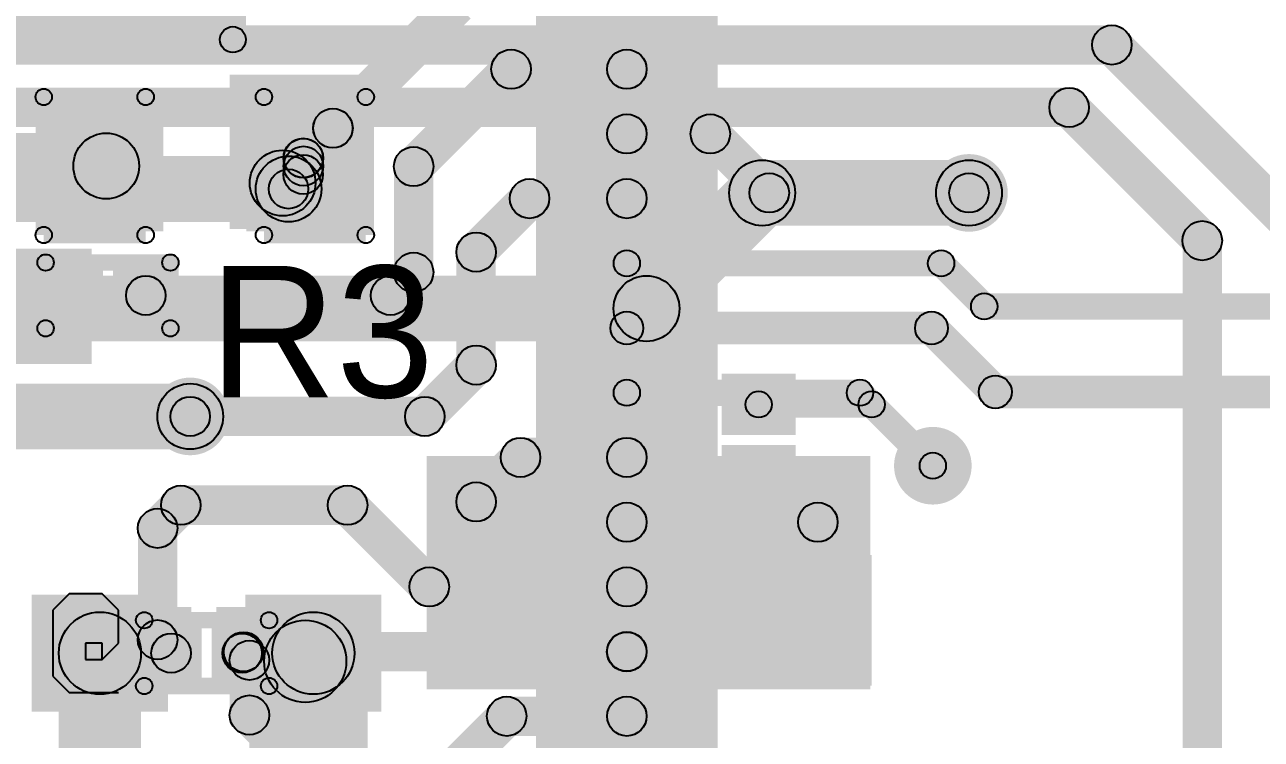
# Model space of a CAD drawing. Header units: millimetres. Extents: x -1.37 to 1.18, y -0.07 to 2.63.
# Drawn here: x -0.4824 to -0.1061, y 0.9323 to 1.1497 of the extents above; entities that cross this region are included whole.
import ezdxf

# ---------------------------------------------------------------- set-up
doc = ezdxf.new("R2010")
doc.units = ezdxf.units.MM
doc.header["$MEASUREMENT"] = 0
for name, color, linetype in [('BottomLayer', 5, 'Continuous'), ('BottomPaste', 16, 'Continuous'), ('BottomSolder', 6, 'Continuous'), ('TopLayer', 1, 'Continuous'), ('TopOverlay', 2, 'Continuous'), ('TopPaste', 8, 'Continuous'), ('TopSolder', 216, 'Continuous'), ('ViaHoleLayer', 16, 'Continuous')]:
    doc.layers.add(name, color=color, linetype=linetype)

# ---------------------------------------------------------------- blocks, each defined once
blk = doc.blocks.new('ECS__327_7_34B_C_TR_5')
at = {"layer": 'TopLayer'}
for points in [[(-0.07087, 0.0374), (-0.02756, 0.0374), (-0.02756, -0.0374), (-0.07087, -0.0374)], [(0.02756, 0.0374), (0.07087, 0.0374), (0.07087, -0.0374), (0.02756, -0.0374)]]:
    blk.add_hatch(color=1, dxfattribs=at).paths.add_polyline_path(points)
at = {"layer": 'TopOverlay'}
h = blk.add_hatch(color=2, dxfattribs=at)
edge = h.paths.add_edge_path()
edge.add_arc((-0.076, 0.043), 0.00394, 0, 360)
h = blk.add_hatch(color=2, dxfattribs=at)
edge = h.paths.add_edge_path()
edge.add_arc((-0.076, 0.043), 0.00394, 0, 360)
for points in [[(-0.026, 0.04694), (-0.026, 0.03906), (-0.076, 0.03906), (-0.076, 0.04694)], [(0.076, 0.04694), (0.076, 0.03906), (0.026, 0.03906), (0.026, 0.04694)], [(-0.07206, -0.043), (-0.07994, -0.043), (-0.07994, 0.043), (-0.07206, 0.043)], [(0.07994, -0.043), (0.07206, -0.043), (0.07206, 0.043), (0.07994, 0.043)], [(-0.026, -0.03906), (-0.026, -0.04694), (-0.076, -0.04694), (-0.076, -0.03906)], [(0.076, -0.03906), (0.076, -0.04694), (0.026, -0.04694), (0.026, -0.03906)]]:
    blk.add_hatch(color=2, dxfattribs=at).paths.add_polyline_path(points)
h = blk.add_hatch(color=2, dxfattribs=at)
edge = h.paths.add_edge_path()
edge.add_arc((-0.026, 0.043), 0.00394, 0, 360)
h = blk.add_hatch(color=2, dxfattribs=at)
edge = h.paths.add_edge_path()
edge.add_arc((0.026, 0.043), 0.00394, 0, 360)
h = blk.add_hatch(color=2, dxfattribs=at)
edge = h.paths.add_edge_path()
edge.add_arc((0.076, 0.043), 0.00394, 0, 360)
h = blk.add_hatch(color=2, dxfattribs=at)
edge = h.paths.add_edge_path()
edge.add_arc((0.076, 0.043), 0.00394, 0, 360)
h = blk.add_hatch(color=2, dxfattribs=at)
edge = h.paths.add_edge_path()
edge.add_arc((-0.09216, 0.013), 0.005, 0, 360)
h = blk.add_hatch(color=2, dxfattribs=at)
edge = h.paths.add_edge_path()
edge.add_arc((-0.08584, 0.013), 0.005, 0, 360)
h = blk.add_hatch(color=2, dxfattribs=at)
edge = h.paths.add_edge_path()
edge.add_arc((-0.076, -0.043), 0.00394, 0, 360)
h = blk.add_hatch(color=2, dxfattribs=at)
edge = h.paths.add_edge_path()
edge.add_arc((-0.076, -0.043), 0.00394, 0, 360)
h = blk.add_hatch(color=2, dxfattribs=at)
edge = h.paths.add_edge_path()
edge.add_arc((-0.026, -0.043), 0.00394, 0, 360)
h = blk.add_hatch(color=2, dxfattribs=at)
edge = h.paths.add_edge_path()
edge.add_arc((0.026, -0.043), 0.00394, 0, 360)
h = blk.add_hatch(color=2, dxfattribs=at)
edge = h.paths.add_edge_path()
edge.add_arc((0.076, -0.043), 0.00394, 0, 360)
h = blk.add_hatch(color=2, dxfattribs=at)
edge = h.paths.add_edge_path()
edge.add_arc((0.076, -0.043), 0.00394, 0, 360)
at = {"layer": 'TopPaste'}
for points in [[(-0.07087, 0.0374), (-0.02756, 0.0374), (-0.02756, -0.0374), (-0.07087, -0.0374)], [(0.02756, 0.0374), (0.07087, 0.0374), (0.07087, -0.0374), (0.02756, -0.0374)]]:
    blk.add_hatch(color=8, dxfattribs=at).paths.add_polyline_path(points)
at = {"layer": 'TopSolder'}
for points in [[(-0.07487, 0.0414), (-0.02356, 0.0414), (-0.02356, -0.0414), (-0.07487, -0.0414)], [(0.02356, 0.0414), (0.07487, 0.0414), (0.07487, -0.0414), (0.02356, -0.0414)]]:
    blk.add_hatch(color=216, dxfattribs=at).paths.add_polyline_path(points)
at = {"layer": 'TopOverlay', "const_width": 0.01}
blk.add_lwpolyline([(-0.08584, 0.013, 1), (-0.09216, 0.013, 1)], format="xyb", close=True, dxfattribs=at)
at = {"layer": 'TopOverlay'}
for centre, radius in [((-0.076, 0.043), 0.00394), ((-0.076, 0.043), 0.00394), ((-0.026, 0.043), 0.00394), ((0.026, 0.043), 0.00394), ((0.076, 0.043), 0.00394), ((0.076, 0.043), 0.00394), ((-0.09216, 0.013), 0.005), ((-0.08584, 0.013), 0.005), ((-0.076, -0.043), 0.00394), ((-0.076, -0.043), 0.00394), ((-0.026, -0.043), 0.00394), ((0.026, -0.043), 0.00394), ((0.076, -0.043), 0.00394), ((0.076, -0.043), 0.00394)]:
    blk.add_circle(centre, radius, dxfattribs=at)
blk = doc.blocks.new('R___0201_B_45')
at = {"layer": 'BottomLayer'}
for points in [[(-0.01614, 0.00728), (-0.00551, 0.00728), (-0.00551, -0.00728), (-0.01614, -0.00728)], [(0.00551, 0.00728), (0.01614, 0.00728), (0.01614, -0.00728), (0.00551, -0.00728)]]:
    blk.add_hatch(color=5, dxfattribs=at).paths.add_polyline_path(points)
at = {"layer": 'BottomPaste'}
for points in [[(-0.01614, 0.00728), (-0.00551, 0.00728), (-0.00551, -0.00728), (-0.01614, -0.00728)], [(0.00551, 0.00728), (0.01614, 0.00728), (0.01614, -0.00728), (0.00551, -0.00728)]]:
    blk.add_hatch(color=16, dxfattribs=at).paths.add_polyline_path(points)
at = {"layer": 'BottomSolder'}
for points in [[(-0.02014, 0.01128), (-0.00151, 0.01128), (-0.00151, -0.01128), (-0.02014, -0.01128)], [(0.00151, 0.01128), (0.02014, 0.01128), (0.02014, -0.01128), (0.00151, -0.01128)]]:
    blk.add_hatch(color=6, dxfattribs=at).paths.add_polyline_path(points)
blk = doc.blocks.new('LQFP_100_78')
at = {"layer": 'TopLayer'}
for points in [[(-0.32874, 0.00591), (-0.2815, 0.00591), (-0.2815, -0.00591), (-0.32874, -0.00591)], [(-0.32874, -0.01378), (-0.2815, -0.01378), (-0.2815, -0.02559), (-0.32874, -0.02559)], [(-0.32874, -0.03346), (-0.2815, -0.03346), (-0.2815, -0.04528), (-0.32874, -0.04528)], [(-0.32874, -0.05315), (-0.2815, -0.05315), (-0.2815, -0.06496), (-0.32874, -0.06496)], [(-0.32874, -0.07283), (-0.2815, -0.07283), (-0.2815, -0.08465), (-0.32874, -0.08465)], [(-0.32874, -0.09252), (-0.2815, -0.09252), (-0.2815, -0.10433), (-0.32874, -0.10433)], [(-0.32874, -0.1122), (-0.2815, -0.1122), (-0.2815, -0.12402), (-0.32874, -0.12402)], [(-0.32874, -0.13189), (-0.2815, -0.13189), (-0.2815, -0.1437), (-0.32874, -0.1437)], [(-0.32874, -0.15157), (-0.2815, -0.15157), (-0.2815, -0.16339), (-0.32874, -0.16339)], [(-0.32874, -0.17126), (-0.2815, -0.17126), (-0.2815, -0.18307), (-0.32874, -0.18307)], [(-0.32874, -0.19094), (-0.2815, -0.19094), (-0.2815, -0.20276), (-0.32874, -0.20276)]]:
    blk.add_hatch(color=1, dxfattribs=at).paths.add_polyline_path(points)
at = {"layer": 'TopPaste'}
for points in [[(-0.32874, 0.00591), (-0.2815, 0.00591), (-0.2815, -0.00591), (-0.32874, -0.00591)], [(-0.32874, -0.01378), (-0.2815, -0.01378), (-0.2815, -0.02559), (-0.32874, -0.02559)], [(-0.32874, -0.03346), (-0.2815, -0.03346), (-0.2815, -0.04528), (-0.32874, -0.04528)], [(-0.32874, -0.05315), (-0.2815, -0.05315), (-0.2815, -0.06496), (-0.32874, -0.06496)], [(-0.32874, -0.07283), (-0.2815, -0.07283), (-0.2815, -0.08465), (-0.32874, -0.08465)], [(-0.32874, -0.09252), (-0.2815, -0.09252), (-0.2815, -0.10433), (-0.32874, -0.10433)], [(-0.32874, -0.1122), (-0.2815, -0.1122), (-0.2815, -0.12402), (-0.32874, -0.12402)], [(-0.32874, -0.13189), (-0.2815, -0.13189), (-0.2815, -0.1437), (-0.32874, -0.1437)], [(-0.32874, -0.15157), (-0.2815, -0.15157), (-0.2815, -0.16339), (-0.32874, -0.16339)], [(-0.32874, -0.17126), (-0.2815, -0.17126), (-0.2815, -0.18307), (-0.32874, -0.18307)], [(-0.32874, -0.19094), (-0.2815, -0.19094), (-0.2815, -0.20276), (-0.32874, -0.20276)]]:
    blk.add_hatch(color=8, dxfattribs=at).paths.add_polyline_path(points)
at = {"layer": 'TopSolder'}
for points in [[(-0.33274, 0.02959), (-0.2775, 0.02959), (-0.2775, 0.00978), (-0.33274, 0.00978)], [(-0.33274, 0.00991), (-0.2775, 0.00991), (-0.2775, -0.00991), (-0.33274, -0.00991)], [(-0.33274, -0.00978), (-0.2775, -0.00978), (-0.2775, -0.02959), (-0.33274, -0.02959)], [(-0.33274, -0.02946), (-0.2775, -0.02946), (-0.2775, -0.04928), (-0.33274, -0.04928)], [(-0.33274, -0.04915), (-0.2775, -0.04915), (-0.2775, -0.06896), (-0.33274, -0.06896)], [(-0.33274, -0.06883), (-0.2775, -0.06883), (-0.2775, -0.08865), (-0.33274, -0.08865)], [(-0.33274, -0.08852), (-0.2775, -0.08852), (-0.2775, -0.10833), (-0.33274, -0.10833)], [(-0.33274, -0.1082), (-0.2775, -0.1082), (-0.2775, -0.12802), (-0.33274, -0.12802)], [(-0.33274, -0.12789), (-0.2775, -0.12789), (-0.2775, -0.1477), (-0.33274, -0.1477)], [(-0.33274, -0.14757), (-0.2775, -0.14757), (-0.2775, -0.16739), (-0.33274, -0.16739)], [(-0.33274, -0.16726), (-0.2775, -0.16726), (-0.2775, -0.18707), (-0.33274, -0.18707)], [(-0.33274, -0.18694), (-0.2775, -0.18694), (-0.2775, -0.20676), (-0.33274, -0.20676)]]:
    blk.add_hatch(color=216, dxfattribs=at).paths.add_polyline_path(points)
blk = doc.blocks.new('R___0201_83')
at = {"layer": 'TopLayer'}
for points in [[(-0.01614, 0.00728), (-0.00551, 0.00728), (-0.00551, -0.00728), (-0.01614, -0.00728)], [(0.00551, 0.00728), (0.01614, 0.00728), (0.01614, -0.00728), (0.00551, -0.00728)]]:
    blk.add_hatch(color=1, dxfattribs=at).paths.add_polyline_path(points)
at = {"layer": 'TopOverlay'}
h = blk.add_hatch(color=2, dxfattribs=at)
edge = h.paths.add_edge_path()
edge.add_arc((-0.019, 0.01), 0.0025, 0, 360)
h = blk.add_hatch(color=2, dxfattribs=at)
edge = h.paths.add_edge_path()
edge.add_arc((-0.019, 0.01), 0.0025, 0, 360)
for points in [[(0.019, 0.0125), (0.019, 0.0075), (-0.019, 0.0075), (-0.019, 0.0125)], [(-0.0215, 0.01), (-0.0165, 0.01), (-0.0165, -0.01), (-0.0215, -0.01)], [(0.0165, 0.01), (0.0215, 0.01), (0.0215, -0.01), (0.0165, -0.01)], [(0.019, -0.0075), (0.019, -0.0125), (-0.019, -0.0125), (-0.019, -0.0075)]]:
    blk.add_hatch(color=2, dxfattribs=at).paths.add_polyline_path(points)
h = blk.add_hatch(color=2, dxfattribs=at)
edge = h.paths.add_edge_path()
edge.add_arc((0.019, 0.01), 0.0025, 0, 360)
h = blk.add_hatch(color=2, dxfattribs=at)
edge = h.paths.add_edge_path()
edge.add_arc((0.019, 0.01), 0.0025, 0, 360)
h = blk.add_hatch(color=2, dxfattribs=at)
edge = h.paths.add_edge_path()
edge.add_arc((-0.019, -0.01), 0.0025, 0, 360)
h = blk.add_hatch(color=2, dxfattribs=at)
edge = h.paths.add_edge_path()
edge.add_arc((-0.019, -0.01), 0.0025, 0, 360)
h = blk.add_hatch(color=2, dxfattribs=at)
edge = h.paths.add_edge_path()
edge.add_arc((0.019, -0.01), 0.0025, 0, 360)
h = blk.add_hatch(color=2, dxfattribs=at)
edge = h.paths.add_edge_path()
edge.add_arc((0.019, -0.01), 0.0025, 0, 360)
at = {"layer": 'TopPaste'}
for points in [[(-0.01614, 0.00728), (-0.00551, 0.00728), (-0.00551, -0.00728), (-0.01614, -0.00728)], [(0.00551, 0.00728), (0.01614, 0.00728), (0.01614, -0.00728), (0.00551, -0.00728)]]:
    blk.add_hatch(color=8, dxfattribs=at).paths.add_polyline_path(points)
at = {"layer": 'TopSolder'}
for points in [[(-0.02014, 0.01128), (-0.00151, 0.01128), (-0.00151, -0.01128), (-0.02014, -0.01128)], [(0.00151, 0.01128), (0.02014, 0.01128), (0.02014, -0.01128), (0.00151, -0.01128)]]:
    blk.add_hatch(color=216, dxfattribs=at).paths.add_polyline_path(points)
at = {"layer": 'TopOverlay'}
for centre in [(-0.019, 0.01), (-0.019, 0.01), (0.019, 0.01), (0.019, 0.01), (-0.019, -0.01), (-0.019, -0.01), (0.019, -0.01), (0.019, -0.01)]:
    blk.add_circle(centre, 0.0025, dxfattribs=at)
blk = doc.blocks.new('R___0201_85')
at = {"layer": 'TopLayer'}
for points in [[(-0.01614, 0.00728), (-0.00551, 0.00728), (-0.00551, -0.00728), (-0.01614, -0.00728)], [(0.00551, 0.00728), (0.01614, 0.00728), (0.01614, -0.00728), (0.00551, -0.00728)]]:
    blk.add_hatch(color=1, dxfattribs=at).paths.add_polyline_path(points)
at = {"layer": 'TopOverlay'}
h = blk.add_hatch(color=2, dxfattribs=at)
edge = h.paths.add_edge_path()
edge.add_arc((-0.019, 0.01), 0.0025, 0, 360)
h = blk.add_hatch(color=2, dxfattribs=at)
edge = h.paths.add_edge_path()
edge.add_arc((-0.019, 0.01), 0.0025, 0, 360)
for points in [[(-0.019, 0.0075), (-0.019, 0.0125), (0.019, 0.0125), (0.019, 0.0075)], [(-0.0165, -0.01), (-0.0215, -0.01), (-0.0215, 0.01), (-0.0165, 0.01)], [(0.0215, -0.01), (0.0165, -0.01), (0.0165, 0.01), (0.0215, 0.01)], [(-0.019, -0.0125), (-0.019, -0.0075), (0.019, -0.0075), (0.019, -0.0125)]]:
    blk.add_hatch(color=2, dxfattribs=at).paths.add_polyline_path(points)
h = blk.add_hatch(color=2, dxfattribs=at)
edge = h.paths.add_edge_path()
edge.add_arc((0.019, 0.01), 0.0025, 0, 360)
h = blk.add_hatch(color=2, dxfattribs=at)
edge = h.paths.add_edge_path()
edge.add_arc((0.019, 0.01), 0.0025, 0, 360)
h = blk.add_hatch(color=2, dxfattribs=at)
edge = h.paths.add_edge_path()
edge.add_arc((-0.019, -0.01), 0.0025, 0, 360)
h = blk.add_hatch(color=2, dxfattribs=at)
edge = h.paths.add_edge_path()
edge.add_arc((-0.019, -0.01), 0.0025, 0, 360)
h = blk.add_hatch(color=2, dxfattribs=at)
edge = h.paths.add_edge_path()
edge.add_arc((0.019, -0.01), 0.0025, 0, 360)
h = blk.add_hatch(color=2, dxfattribs=at)
edge = h.paths.add_edge_path()
edge.add_arc((0.019, -0.01), 0.0025, 0, 360)
at = {"layer": 'TopPaste'}
for points in [[(-0.01614, 0.00728), (-0.00551, 0.00728), (-0.00551, -0.00728), (-0.01614, -0.00728)], [(0.00551, 0.00728), (0.01614, 0.00728), (0.01614, -0.00728), (0.00551, -0.00728)]]:
    blk.add_hatch(color=8, dxfattribs=at).paths.add_polyline_path(points)
at = {"layer": 'TopSolder'}
for points in [[(-0.02014, 0.01128), (-0.00151, 0.01128), (-0.00151, -0.01128), (-0.02014, -0.01128)], [(0.00151, 0.01128), (0.02014, 0.01128), (0.02014, -0.01128), (0.00151, -0.01128)]]:
    blk.add_hatch(color=216, dxfattribs=at).paths.add_polyline_path(points)
at = {"layer": 'TopOverlay'}
for centre in [(-0.019, 0.01), (-0.019, 0.01), (0.019, 0.01), (0.019, 0.01), (-0.019, -0.01), (-0.019, -0.01), (0.019, -0.01), (0.019, -0.01)]:
    blk.add_circle(centre, 0.0025, dxfattribs=at)
blk = doc.blocks.new('IND_0603_B_86')
at = {"layer": 'BottomLayer'}
for points in [[(-0.04921, 0.01378), (-0.01575, 0.01378), (-0.01575, -0.01378), (-0.04921, -0.01378)], [(0.01575, 0.01378), (0.04921, 0.01378), (0.04921, -0.01378), (0.01575, -0.01378)]]:
    blk.add_hatch(color=5, dxfattribs=at).paths.add_polyline_path(points)
at = {"layer": 'BottomPaste'}
for points in [[(-0.04921, 0.01378), (-0.01575, 0.01378), (-0.01575, -0.01378), (-0.04921, -0.01378)], [(0.01575, 0.01378), (0.04921, 0.01378), (0.04921, -0.01378), (0.01575, -0.01378)]]:
    blk.add_hatch(color=16, dxfattribs=at).paths.add_polyline_path(points)
at = {"layer": 'BottomSolder'}
for points in [[(-0.05321, 0.01778), (-0.01175, 0.01778), (-0.01175, -0.01778), (-0.05321, -0.01778)], [(0.01175, 0.01778), (0.05321, 0.01778), (0.05321, -0.01778), (0.01175, -0.01778)]]:
    blk.add_hatch(color=6, dxfattribs=at).paths.add_polyline_path(points)
blk = doc.blocks.new('C___0603_99')
at = {"layer": 'TopLayer'}
for points in [[(-0.015, 0.0175), (-0.015, -0.0175), (-0.045, -0.0175), (-0.045, 0.0175)], [(0.045, 0.0175), (0.045, -0.0175), (0.015, -0.0175), (0.015, 0.0175)]]:
    blk.add_hatch(color=1, dxfattribs=at).paths.add_polyline_path(points)
at = {"layer": 'TopOverlay'}
h = blk.add_hatch(color=2, dxfattribs=at)
edge = h.paths.add_edge_path()
edge.add_arc((-0.049, 0.021), 0.0025, 0, 360)
h = blk.add_hatch(color=2, dxfattribs=at)
edge = h.paths.add_edge_path()
edge.add_arc((-0.049, 0.021), 0.0025, 0, 360)
for points in [[(-0.049, 0.0185), (-0.049, 0.0235), (-0.018, 0.0235), (-0.018, 0.0185)], [(0.018, 0.0185), (0.018, 0.0235), (0.049, 0.0235), (0.049, 0.0185)], [(-0.0465, -0.021), (-0.0515, -0.021), (-0.0515, 0.021), (-0.0465, 0.021)], [(0.0515, -0.021), (0.0465, -0.021), (0.0465, 0.021), (0.0515, 0.021)], [(-0.049, -0.0235), (-0.049, -0.0185), (-0.018, -0.0185), (-0.018, -0.0235)], [(0.018, -0.0235), (0.018, -0.0185), (0.049, -0.0185), (0.049, -0.0235)]]:
    blk.add_hatch(color=2, dxfattribs=at).paths.add_polyline_path(points)
h = blk.add_hatch(color=2, dxfattribs=at)
edge = h.paths.add_edge_path()
edge.add_arc((-0.018, 0.021), 0.0025, 0, 360)
h = blk.add_hatch(color=2, dxfattribs=at)
edge = h.paths.add_edge_path()
edge.add_arc((0.018, 0.021), 0.0025, 0, 360)
h = blk.add_hatch(color=2, dxfattribs=at)
edge = h.paths.add_edge_path()
edge.add_arc((0.049, 0.021), 0.0025, 0, 360)
h = blk.add_hatch(color=2, dxfattribs=at)
edge = h.paths.add_edge_path()
edge.add_arc((0.049, 0.021), 0.0025, 0, 360)
h = blk.add_hatch(color=2, dxfattribs=at)
edge = h.paths.add_edge_path()
edge.add_arc((-0.049, -0.021), 0.0025, 0, 360)
h = blk.add_hatch(color=2, dxfattribs=at)
edge = h.paths.add_edge_path()
edge.add_arc((-0.049, -0.021), 0.0025, 0, 360)
h = blk.add_hatch(color=2, dxfattribs=at)
edge = h.paths.add_edge_path()
edge.add_arc((-0.018, -0.021), 0.0025, 0, 360)
h = blk.add_hatch(color=2, dxfattribs=at)
edge = h.paths.add_edge_path()
edge.add_arc((0.018, -0.021), 0.0025, 0, 360)
h = blk.add_hatch(color=2, dxfattribs=at)
edge = h.paths.add_edge_path()
edge.add_arc((0.049, -0.021), 0.0025, 0, 360)
h = blk.add_hatch(color=2, dxfattribs=at)
edge = h.paths.add_edge_path()
edge.add_arc((0.049, -0.021), 0.0025, 0, 360)
at = {"layer": 'TopPaste'}
for points in [[(-0.015, 0.0175), (-0.015, -0.0175), (-0.045, -0.0175), (-0.045, 0.0175)], [(0.045, 0.0175), (0.045, -0.0175), (0.015, -0.0175), (0.015, 0.0175)]]:
    blk.add_hatch(color=8, dxfattribs=at).paths.add_polyline_path(points)
at = {"layer": 'TopSolder'}
for points in [[(-0.01264, 0.01986), (-0.01264, -0.01986), (-0.04736, -0.01986), (-0.04736, 0.01986)], [(0.04736, 0.01986), (0.04736, -0.01986), (0.01264, -0.01986), (0.01264, 0.01986)]]:
    blk.add_hatch(color=216, dxfattribs=at).paths.add_polyline_path(points)
at = {"layer": 'TopOverlay'}
for centre in [(-0.049, 0.021), (-0.049, 0.021), (-0.018, 0.021), (0.018, 0.021), (0.049, 0.021), (0.049, 0.021), (-0.049, -0.021), (-0.049, -0.021), (-0.018, -0.021), (0.018, -0.021), (0.049, -0.021), (0.049, -0.021)]:
    blk.add_circle(centre, 0.0025, dxfattribs=at)
blk = doc.blocks.new('C__0603_B_104')
at = {"layer": 'BottomLayer'}
for points in [[(-0.045, -0.0175), (-0.045, 0.0175), (-0.015, 0.0175), (-0.015, -0.0175)], [(0.015, -0.0175), (0.015, 0.0175), (0.045, 0.0175), (0.045, -0.0175)]]:
    blk.add_hatch(color=5, dxfattribs=at).paths.add_polyline_path(points)
at = {"layer": 'BottomPaste'}
for points in [[(-0.045, -0.0175), (-0.045, 0.0175), (-0.015, 0.0175), (-0.015, -0.0175)], [(0.015, -0.0175), (0.015, 0.0175), (0.045, 0.0175), (0.045, -0.0175)]]:
    blk.add_hatch(color=16, dxfattribs=at).paths.add_polyline_path(points)
at = {"layer": 'BottomSolder'}
for points in [[(-0.04736, -0.01986), (-0.04736, 0.01986), (-0.01264, 0.01986), (-0.01264, -0.01986)], [(0.01264, -0.01986), (0.01264, 0.01986), (0.04736, 0.01986), (0.04736, -0.01986)]]:
    blk.add_hatch(color=6, dxfattribs=at).paths.add_polyline_path(points)

msp = doc.modelspace()

# ---------------------------------------------------------------- hatches: boundary and pattern name
at = {"layer": 'BottomLayer'}
for points in [[(-0.58553, 1.13753), (-0.58553, 1.14953), (-0.15153, 1.14953), (-0.15153, 1.13753)], [(-0.15577, 1.13929), (-0.14729, 1.14777), (-0.08818, 1.08867), (-0.09667, 1.08018)], [(-0.59653, 1.11853), (-0.59653, 1.13053), (-0.16453, 1.13053), (-0.16453, 1.11853)], [(-0.16877, 1.12029), (-0.16029, 1.12877), (-0.11976, 1.08824), (-0.12824, 1.07976)], [(-0.70414, 1.08972), (-0.70414, 1.10972), (-0.40206, 1.10972), (-0.40206, 1.08972)], [(-0.41094, 1.09446), (-0.3968, 1.1086), (-0.39498, 1.10679), (-0.40913, 1.09265)], [(-0.25794, 1.08853), (-0.25794, 1.10853), (-0.195, 1.10853), (-0.195, 1.08853)], [(-0.28607, 1.05626), (-0.30021, 1.07041), (-0.26502, 1.1056), (-0.25087, 1.09146)], [(-0.118, 0.872), (-0.13, 0.872), (-0.13, 1.084), (-0.118, 1.084)], [(-0.98681, 1.05334), (-0.98681, 1.07334), (-0.29314, 1.07334), (-0.29314, 1.05334)], [(-0.862, 1.02053), (-0.862, 1.04053), (-0.432, 1.04053), (-0.432, 1.02053)], [(-0.259, 1.03018), (-0.259, 1.03818), (-0.22465, 1.03818), (-0.22465, 1.03018)], [(-0.22748, 1.03135), (-0.22183, 1.03701), (-0.20317, 1.01836), (-0.20883, 1.0127)], [(-0.36, 0.94753), (-0.285, 0.94753), (-0.285, 1.01853), (-0.36, 1.01853)], [(-0.272, 0.94753), (-0.225, 0.94753), (-0.225, 1.01853), (-0.272, 1.01853)], [(-0.414, 0.90253), (-0.378, 0.90253), (-0.378, 0.97253), (-0.414, 0.97253)], [(-0.38816, 0.94721), (-0.40584, 0.96488), (-0.40336, 0.96736), (-0.38568, 0.94969)], [(-0.44698, 0.91753), (-0.47198, 0.91753), (-0.47198, 0.95852), (-0.44698, 0.95852)]]:
    msp.add_hatch(color=5, dxfattribs=at).paths.add_polyline_path(points)
h = msp.add_hatch(color=5, dxfattribs=at)
edge = h.paths.add_edge_path()
edge.add_arc((-0.15153, 1.14353), 0.006, 0, 360)
h = msp.add_hatch(color=5, dxfattribs=at)
edge = h.paths.add_edge_path()
edge.add_arc((-0.15153, 1.14353), 0.006, 0, 360)
h = msp.add_hatch(color=5, dxfattribs=at)
edge = h.paths.add_edge_path()
edge.add_arc((-0.16453, 1.12453), 0.006, 0, 360)
h = msp.add_hatch(color=5, dxfattribs=at)
edge = h.paths.add_edge_path()
edge.add_arc((-0.16453, 1.12453), 0.006, 0, 360)
h = msp.add_hatch(color=5, dxfattribs=at)
edge = h.paths.add_edge_path()
edge.add_arc((-0.40387, 1.10153), 0.01, 0, 360)
h = msp.add_hatch(color=5, dxfattribs=at)
edge = h.paths.add_edge_path()
edge.add_arc((-0.40206, 1.09972), 0.01181, 0, 360)
h = msp.add_hatch(color=5, dxfattribs=at)
edge = h.paths.add_edge_path()
edge.add_arc((-0.195, 1.09853), 0.01181, 0, 360)
h = msp.add_hatch(color=5, dxfattribs=at)
edge = h.paths.add_edge_path()
edge.add_arc((-0.40206, 1.09972), 0.01, 0, 360)
h = msp.add_hatch(color=5, dxfattribs=at)
edge = h.paths.add_edge_path()
edge.add_arc((-0.40206, 1.09972), 0.01, 0, 360)
h = msp.add_hatch(color=5, dxfattribs=at)
edge = h.paths.add_edge_path()
edge.add_arc((-0.25794, 1.09853), 0.01, 0, 360)
h = msp.add_hatch(color=5, dxfattribs=at)
edge = h.paths.add_edge_path()
edge.add_arc((-0.25794, 1.09853), 0.01, 0, 360)
h = msp.add_hatch(color=5, dxfattribs=at)
edge = h.paths.add_edge_path()
edge.add_arc((-0.195, 1.09853), 0.01, 0, 360)
h = msp.add_hatch(color=5, dxfattribs=at)
edge = h.paths.add_edge_path()
edge.add_arc((-0.124, 1.084), 0.006, 0, 360)
h = msp.add_hatch(color=5, dxfattribs=at)
edge = h.paths.add_edge_path()
edge.add_arc((-0.124, 1.084), 0.006, 0, 360)
h = msp.add_hatch(color=5, dxfattribs=at)
edge = h.paths.add_edge_path()
edge.add_arc((-0.29314, 1.06334), 0.01, 0, 360)
h = msp.add_hatch(color=5, dxfattribs=at)
edge = h.paths.add_edge_path()
edge.add_arc((-0.29314, 1.06334), 0.01, 0, 360)
h = msp.add_hatch(color=5, dxfattribs=at)
edge = h.paths.add_edge_path()
edge.add_arc((-0.432, 1.03053), 0.01181, 0, 360)
h = msp.add_hatch(color=5, dxfattribs=at)
edge = h.paths.add_edge_path()
edge.add_arc((-0.432, 1.03053), 0.01, 0, 360)
h = msp.add_hatch(color=5, dxfattribs=at)
edge = h.paths.add_edge_path()
edge.add_arc((-0.259, 1.03418), 0.004, 0, 360)
h = msp.add_hatch(color=5, dxfattribs=at)
edge = h.paths.add_edge_path()
edge.add_arc((-0.22465, 1.03418), 0.004, 0, 360)
h = msp.add_hatch(color=5, dxfattribs=at)
edge = h.paths.add_edge_path()
edge.add_arc((-0.22465, 1.03418), 0.004, 0, 360)
h = msp.add_hatch(color=5, dxfattribs=at)
edge = h.paths.add_edge_path()
edge.add_arc((-0.206, 1.01553), 0.01181, 0, 360)
h = msp.add_hatch(color=5, dxfattribs=at)
edge = h.paths.add_edge_path()
edge.add_arc((-0.345, 1.00453), 0.01181, 0, 360)
h = msp.add_hatch(color=5, dxfattribs=at)
edge = h.paths.add_edge_path()
edge.add_arc((-0.206, 1.01553), 0.004, 0, 360)
h = msp.add_hatch(color=5, dxfattribs=at)
edge = h.paths.add_edge_path()
edge.add_arc((-0.241, 0.99836), 0.01181, 0, 360)
h = msp.add_hatch(color=5, dxfattribs=at)
edge = h.paths.add_edge_path()
edge.add_arc((-0.45948, 0.95852), 0.0125, 0, 360)
h = msp.add_hatch(color=5, dxfattribs=at)
edge = h.paths.add_edge_path()
edge.add_arc((-0.39452, 0.95852), 0.0125, 0, 360)
h = msp.add_hatch(color=5, dxfattribs=at)
edge = h.paths.add_edge_path()
edge.add_arc((-0.397, 0.95605), 0.0125, 0, 360)
at = {"layer": 'TopLayer'}
for points in [[(-0.38431, 1.11397), (-0.3928, 1.12246), (-0.35517, 1.16009), (-0.34668, 1.1516)], [(-0.35976, 1.10229), (-0.36824, 1.11077), (-0.33861, 1.1404), (-0.33013, 1.13192)], [(-0.33437, 1.13016), (-0.33437, 1.14216), (-0.29912, 1.14216), (-0.29912, 1.13016)], [(-0.42, 1.08753), (-0.377, 1.08753), (-0.377, 1.13453), (-0.42, 1.13453)], [(-0.39338, 1.10491), (-0.40186, 1.11339), (-0.3928, 1.12246), (-0.38431, 1.11397)], [(-0.38856, 1.11221), (-0.38856, 1.12421), (-0.38855, 1.12421), (-0.38855, 1.11221)], [(-0.29912, 1.11047), (-0.29912, 1.12247), (-0.27372, 1.12247), (-0.27372, 1.11047)], [(-0.27796, 1.11223), (-0.26948, 1.12072), (-0.25153, 1.10277), (-0.26002, 1.09429)], [(-0.53718, 1.09671), (-0.53718, 1.11671), (-0.45756, 1.11671), (-0.45756, 1.09671)], [(-0.39781, 1.09547), (-0.4063, 1.10396), (-0.40186, 1.10839), (-0.39338, 1.09991)], [(-0.39162, 1.10415), (-0.40362, 1.10415), (-0.40362, 1.10915), (-0.39162, 1.10915)], [(-0.39156, 1.10671), (-0.40356, 1.10671), (-0.40356, 1.10908), (-0.39156, 1.10908)], [(-0.358, 1.07437), (-0.37, 1.07437), (-0.37, 1.10653), (-0.358, 1.10653)], [(-0.32874, 1.09079), (-0.32874, 1.10279), (-0.29912, 1.10279), (-0.29912, 1.09079)], [(-0.25577, 1.09253), (-0.25577, 1.10453), (-0.195, 1.10453), (-0.195, 1.09253)], [(-0.34076, 1.07629), (-0.34924, 1.08477), (-0.33298, 1.10103), (-0.3245, 1.09255)], [(-0.529, 1.04653), (-0.462, 1.04653), (-0.462, 1.08153), (-0.529, 1.08153)], [(-0.339, 1.04614), (-0.351, 1.04614), (-0.351, 1.08053), (-0.339, 1.08053)], [(-0.29912, 1.0731), (-0.29912, 1.0811), (-0.20348, 1.0811), (-0.20348, 1.0731)], [(-0.36679, 1.06309), (-0.37527, 1.07158), (-0.36824, 1.07861), (-0.35976, 1.07012)], [(-0.2063, 1.07427), (-0.20065, 1.07993), (-0.18754, 1.06683), (-0.1932, 1.06117)], [(-0.44551, 1.06134), (-0.44551, 1.07334), (-0.37103, 1.07334), (-0.37103, 1.06134)], [(-0.19037, 1.06), (-0.19037, 1.068), (0.02, 1.068), (0.02, 1.06)], [(-0.29912, 1.05242), (-0.29912, 1.06242), (-0.20642, 1.06242), (-0.20642, 1.05242)], [(-0.20995, 1.05388), (-0.20288, 1.06095), (-0.18345, 1.04152), (-0.19052, 1.03445)], [(-0.35637, 1.02629), (-0.36486, 1.03477), (-0.34924, 1.05039), (-0.34076, 1.0419)], [(-0.18698, 1.03298), (-0.18698, 1.04298), (0.04646, 1.04298), (0.04646, 1.03298)], [(-0.29912, 1.03373), (-0.29912, 1.04173), (-0.2282, 1.04173), (-0.2282, 1.03373)], [(-0.23103, 1.0349), (-0.22538, 1.04056), (-0.20317, 1.01836), (-0.20883, 1.0127)], [(-0.432, 1.02453), (-0.432, 1.03653), (-0.36062, 1.03653), (-0.36062, 1.02453)], [(-0.33148, 1.01205), (-0.33148, 1.02405), (-0.29912, 1.02405), (-0.29912, 1.01205)], [(-0.34076, 1.00029), (-0.34924, 1.00877), (-0.33572, 1.02229), (-0.32724, 1.01381)], [(-0.43488, 0.99753), (-0.43488, 1.00953), (-0.38409, 1.00953), (-0.38409, 0.99753)], [(-0.43767, 0.99226), (-0.44616, 1.00074), (-0.43913, 1.00777), (-0.43064, 0.99929)], [(-0.38833, 0.99929), (-0.37985, 1.00777), (-0.35499, 0.98292), (-0.36348, 0.97443)], [(-0.29912, 0.99236), (-0.29912, 1.00436), (-0.241, 1.00436), (-0.241, 0.99236)], [(-0.43591, 0.96261), (-0.44791, 0.96261), (-0.44791, 0.9965), (-0.43591, 0.9965)], [(-0.35924, 0.97268), (-0.35924, 0.98468), (-0.29912, 0.98468), (-0.29912, 0.97268)], [(-0.45165, 0.94853), (-0.43165, 0.94853), (-0.43165, 0.97253), (-0.45165, 0.97253)], [(-0.424, 0.94853), (-0.404, 0.94853), (-0.404, 0.97253), (-0.424, 0.97253)], [(-0.44616, 0.95837), (-0.43767, 0.96686), (-0.43358, 0.96277), (-0.44207, 0.95429)], [(-0.41576, 0.95295), (-0.41576, 0.96495), (-0.29917, 0.96495), (-0.29917, 0.95295)], [(-0.41193, 0.95429), (-0.42042, 0.96277), (-0.42, 0.96319), (-0.41151, 0.9547)], [(-0.29492, 0.9547), (-0.30341, 0.96319), (-0.30336, 0.96324), (-0.29488, 0.95475)], [(-0.408, 0.93969), (-0.42, 0.93969), (-0.42, 0.95635), (-0.408, 0.95635)], [(-0.33569, 0.93331), (-0.33569, 0.94531), (-0.29912, 0.94531), (-0.29912, 0.93331)], [(-0.41824, 0.93544), (-0.40976, 0.94393), (-0.38876, 0.92293), (-0.39724, 0.91444)], [(-0.35576, 0.91076), (-0.36424, 0.91924), (-0.33994, 0.94355), (-0.33145, 0.93506)]]:
    msp.add_hatch(color=1, dxfattribs=at).paths.add_polyline_path(points)
h = msp.add_hatch(color=1, dxfattribs=at)
edge = h.paths.add_edge_path()
edge.add_arc((-0.33437, 1.13616), 0.006, 0, 360)
h = msp.add_hatch(color=1, dxfattribs=at)
edge = h.paths.add_edge_path()
edge.add_arc((-0.33437, 1.13616), 0.006, 0, 360)
h = msp.add_hatch(color=1, dxfattribs=at)
edge = h.paths.add_edge_path()
edge.add_arc((-0.29912, 1.13616), 0.006, 0, 360)
h = msp.add_hatch(color=1, dxfattribs=at)
edge = h.paths.add_edge_path()
edge.add_arc((-0.38856, 1.11821), 0.006, 0, 360)
h = msp.add_hatch(color=1, dxfattribs=at)
edge = h.paths.add_edge_path()
edge.add_arc((-0.38855, 1.11821), 0.006, 0, 360)
h = msp.add_hatch(color=1, dxfattribs=at)
edge = h.paths.add_edge_path()
edge.add_arc((-0.38856, 1.11821), 0.006, 0, 360)
h = msp.add_hatch(color=1, dxfattribs=at)
edge = h.paths.add_edge_path()
edge.add_arc((-0.38855, 1.11821), 0.006, 0, 360)
h = msp.add_hatch(color=1, dxfattribs=at)
edge = h.paths.add_edge_path()
edge.add_arc((-0.29912, 1.11647), 0.006, 0, 360)
h = msp.add_hatch(color=1, dxfattribs=at)
edge = h.paths.add_edge_path()
edge.add_arc((-0.27372, 1.11647), 0.006, 0, 360)
h = msp.add_hatch(color=1, dxfattribs=at)
edge = h.paths.add_edge_path()
edge.add_arc((-0.27372, 1.11647), 0.006, 0, 360)
h = msp.add_hatch(color=1, dxfattribs=at)
edge = h.paths.add_edge_path()
edge.add_arc((-0.45756, 1.10671), 0.01, 0, 360)
h = msp.add_hatch(color=1, dxfattribs=at)
edge = h.paths.add_edge_path()
edge.add_arc((-0.39762, 1.10915), 0.006, 0, 360)
h = msp.add_hatch(color=1, dxfattribs=at)
edge = h.paths.add_edge_path()
edge.add_arc((-0.39762, 1.10915), 0.006, 0, 360)
h = msp.add_hatch(color=1, dxfattribs=at)
edge = h.paths.add_edge_path()
edge.add_arc((-0.39756, 1.10908), 0.006, 0, 360)
h = msp.add_hatch(color=1, dxfattribs=at)
edge = h.paths.add_edge_path()
edge.add_arc((-0.40206, 1.09972), 0.01181, 0, 360)
h = msp.add_hatch(color=1, dxfattribs=at)
edge = h.paths.add_edge_path()
edge.add_arc((-0.39762, 1.10415), 0.006, 0, 360)
h = msp.add_hatch(color=1, dxfattribs=at)
edge = h.paths.add_edge_path()
edge.add_arc((-0.39762, 1.10415), 0.006, 0, 360)
h = msp.add_hatch(color=1, dxfattribs=at)
edge = h.paths.add_edge_path()
edge.add_arc((-0.39756, 1.10671), 0.006, 0, 360)
h = msp.add_hatch(color=1, dxfattribs=at)
edge = h.paths.add_edge_path()
edge.add_arc((-0.364, 1.10653), 0.006, 0, 360)
h = msp.add_hatch(color=1, dxfattribs=at)
edge = h.paths.add_edge_path()
edge.add_arc((-0.364, 1.10653), 0.006, 0, 360)
h = msp.add_hatch(color=1, dxfattribs=at)
edge = h.paths.add_edge_path()
edge.add_arc((-0.195, 1.09853), 0.01181, 0, 360)
h = msp.add_hatch(color=1, dxfattribs=at)
edge = h.paths.add_edge_path()
edge.add_arc((-0.40206, 1.09972), 0.006, 0, 360)
h = msp.add_hatch(color=1, dxfattribs=at)
edge = h.paths.add_edge_path()
edge.add_arc((-0.32874, 1.09679), 0.006, 0, 360)
h = msp.add_hatch(color=1, dxfattribs=at)
edge = h.paths.add_edge_path()
edge.add_arc((-0.32874, 1.09679), 0.006, 0, 360)
h = msp.add_hatch(color=1, dxfattribs=at)
edge = h.paths.add_edge_path()
edge.add_arc((-0.29912, 1.09679), 0.006, 0, 360)
h = msp.add_hatch(color=1, dxfattribs=at)
edge = h.paths.add_edge_path()
edge.add_arc((-0.25577, 1.09853), 0.006, 0, 360)
h = msp.add_hatch(color=1, dxfattribs=at)
edge = h.paths.add_edge_path()
edge.add_arc((-0.25577, 1.09853), 0.006, 0, 360)
h = msp.add_hatch(color=1, dxfattribs=at)
edge = h.paths.add_edge_path()
edge.add_arc((-0.195, 1.09853), 0.006, 0, 360)
h = msp.add_hatch(color=1, dxfattribs=at)
edge = h.paths.add_edge_path()
edge.add_arc((-0.345, 1.08053), 0.006, 0, 360)
h = msp.add_hatch(color=1, dxfattribs=at)
edge = h.paths.add_edge_path()
edge.add_arc((-0.345, 1.08053), 0.006, 0, 360)
h = msp.add_hatch(color=1, dxfattribs=at)
edge = h.paths.add_edge_path()
edge.add_arc((-0.364, 1.07437), 0.006, 0, 360)
h = msp.add_hatch(color=1, dxfattribs=at)
edge = h.paths.add_edge_path()
edge.add_arc((-0.364, 1.07437), 0.006, 0, 360)
h = msp.add_hatch(color=1, dxfattribs=at)
edge = h.paths.add_edge_path()
edge.add_arc((-0.29912, 1.0771), 0.004, 0, 360)
h = msp.add_hatch(color=1, dxfattribs=at)
edge = h.paths.add_edge_path()
edge.add_arc((-0.20348, 1.0771), 0.004, 0, 360)
h = msp.add_hatch(color=1, dxfattribs=at)
edge = h.paths.add_edge_path()
edge.add_arc((-0.20348, 1.0771), 0.004, 0, 360)
h = msp.add_hatch(color=1, dxfattribs=at)
edge = h.paths.add_edge_path()
edge.add_arc((-0.44551, 1.06734), 0.006, 0, 360)
h = msp.add_hatch(color=1, dxfattribs=at)
edge = h.paths.add_edge_path()
edge.add_arc((-0.37103, 1.06734), 0.006, 0, 360)
h = msp.add_hatch(color=1, dxfattribs=at)
edge = h.paths.add_edge_path()
edge.add_arc((-0.37103, 1.06734), 0.006, 0, 360)
h = msp.add_hatch(color=1, dxfattribs=at)
edge = h.paths.add_edge_path()
edge.add_arc((-0.19037, 1.064), 0.004, 0, 360)
h = msp.add_hatch(color=1, dxfattribs=at)
edge = h.paths.add_edge_path()
edge.add_arc((-0.19037, 1.064), 0.004, 0, 360)
h = msp.add_hatch(color=1, dxfattribs=at)
edge = h.paths.add_edge_path()
edge.add_arc((-0.29912, 1.05742), 0.005, 0, 360)
h = msp.add_hatch(color=1, dxfattribs=at)
edge = h.paths.add_edge_path()
edge.add_arc((-0.20642, 1.05742), 0.005, 0, 360)
h = msp.add_hatch(color=1, dxfattribs=at)
edge = h.paths.add_edge_path()
edge.add_arc((-0.20642, 1.05742), 0.005, 0, 360)
h = msp.add_hatch(color=1, dxfattribs=at)
edge = h.paths.add_edge_path()
edge.add_arc((-0.345, 1.04614), 0.006, 0, 360)
h = msp.add_hatch(color=1, dxfattribs=at)
edge = h.paths.add_edge_path()
edge.add_arc((-0.345, 1.04614), 0.006, 0, 360)
h = msp.add_hatch(color=1, dxfattribs=at)
edge = h.paths.add_edge_path()
edge.add_arc((-0.18698, 1.03798), 0.005, 0, 360)
h = msp.add_hatch(color=1, dxfattribs=at)
edge = h.paths.add_edge_path()
edge.add_arc((-0.18698, 1.03798), 0.005, 0, 360)
h = msp.add_hatch(color=1, dxfattribs=at)
edge = h.paths.add_edge_path()
edge.add_arc((-0.432, 1.03053), 0.01181, 0, 360)
h = msp.add_hatch(color=1, dxfattribs=at)
edge = h.paths.add_edge_path()
edge.add_arc((-0.29912, 1.03773), 0.004, 0, 360)
h = msp.add_hatch(color=1, dxfattribs=at)
edge = h.paths.add_edge_path()
edge.add_arc((-0.2282, 1.03773), 0.004, 0, 360)
h = msp.add_hatch(color=1, dxfattribs=at)
edge = h.paths.add_edge_path()
edge.add_arc((-0.2282, 1.03773), 0.004, 0, 360)
h = msp.add_hatch(color=1, dxfattribs=at)
edge = h.paths.add_edge_path()
edge.add_arc((-0.432, 1.03053), 0.006, 0, 360)
h = msp.add_hatch(color=1, dxfattribs=at)
edge = h.paths.add_edge_path()
edge.add_arc((-0.36062, 1.03053), 0.006, 0, 360)
h = msp.add_hatch(color=1, dxfattribs=at)
edge = h.paths.add_edge_path()
edge.add_arc((-0.36062, 1.03053), 0.006, 0, 360)
h = msp.add_hatch(color=1, dxfattribs=at)
edge = h.paths.add_edge_path()
edge.add_arc((-0.206, 1.01553), 0.01181, 0, 360)
h = msp.add_hatch(color=1, dxfattribs=at)
edge = h.paths.add_edge_path()
edge.add_arc((-0.33148, 1.01805), 0.006, 0, 360)
h = msp.add_hatch(color=1, dxfattribs=at)
edge = h.paths.add_edge_path()
edge.add_arc((-0.33148, 1.01805), 0.006, 0, 360)
h = msp.add_hatch(color=1, dxfattribs=at)
edge = h.paths.add_edge_path()
edge.add_arc((-0.29912, 1.01805), 0.006, 0, 360)
h = msp.add_hatch(color=1, dxfattribs=at)
edge = h.paths.add_edge_path()
edge.add_arc((-0.345, 1.00453), 0.01181, 0, 360)
h = msp.add_hatch(color=1, dxfattribs=at)
edge = h.paths.add_edge_path()
edge.add_arc((-0.206, 1.01553), 0.004, 0, 360)
h = msp.add_hatch(color=1, dxfattribs=at)
edge = h.paths.add_edge_path()
edge.add_arc((-0.43488, 1.00353), 0.006, 0, 360)
h = msp.add_hatch(color=1, dxfattribs=at)
edge = h.paths.add_edge_path()
edge.add_arc((-0.43488, 1.00353), 0.006, 0, 360)
h = msp.add_hatch(color=1, dxfattribs=at)
edge = h.paths.add_edge_path()
edge.add_arc((-0.38409, 1.00353), 0.006, 0, 360)
h = msp.add_hatch(color=1, dxfattribs=at)
edge = h.paths.add_edge_path()
edge.add_arc((-0.38409, 1.00353), 0.006, 0, 360)
h = msp.add_hatch(color=1, dxfattribs=at)
edge = h.paths.add_edge_path()
edge.add_arc((-0.345, 1.00453), 0.006, 0, 360)
h = msp.add_hatch(color=1, dxfattribs=at)
edge = h.paths.add_edge_path()
edge.add_arc((-0.241, 0.99836), 0.01181, 0, 360)
h = msp.add_hatch(color=1, dxfattribs=at)
edge = h.paths.add_edge_path()
edge.add_arc((-0.44191, 0.9965), 0.006, 0, 360)
h = msp.add_hatch(color=1, dxfattribs=at)
edge = h.paths.add_edge_path()
edge.add_arc((-0.44191, 0.9965), 0.006, 0, 360)
h = msp.add_hatch(color=1, dxfattribs=at)
edge = h.paths.add_edge_path()
edge.add_arc((-0.29912, 0.99836), 0.006, 0, 360)
h = msp.add_hatch(color=1, dxfattribs=at)
edge = h.paths.add_edge_path()
edge.add_arc((-0.241, 0.99836), 0.006, 0, 360)
h = msp.add_hatch(color=1, dxfattribs=at)
edge = h.paths.add_edge_path()
edge.add_arc((-0.35924, 0.97868), 0.006, 0, 360)
h = msp.add_hatch(color=1, dxfattribs=at)
edge = h.paths.add_edge_path()
edge.add_arc((-0.35924, 0.97868), 0.006, 0, 360)
h = msp.add_hatch(color=1, dxfattribs=at)
edge = h.paths.add_edge_path()
edge.add_arc((-0.29912, 0.97868), 0.006, 0, 360)
h = msp.add_hatch(color=1, dxfattribs=at)
edge = h.paths.add_edge_path()
edge.add_arc((-0.44191, 0.96261), 0.006, 0, 360)
h = msp.add_hatch(color=1, dxfattribs=at)
edge = h.paths.add_edge_path()
edge.add_arc((-0.44191, 0.96261), 0.006, 0, 360)
h = msp.add_hatch(color=1, dxfattribs=at)
edge = h.paths.add_edge_path()
edge.add_arc((-0.43783, 0.95853), 0.006, 0, 360)
h = msp.add_hatch(color=1, dxfattribs=at)
edge = h.paths.add_edge_path()
edge.add_arc((-0.41617, 0.95853), 0.006, 0, 360)
h = msp.add_hatch(color=1, dxfattribs=at)
edge = h.paths.add_edge_path()
edge.add_arc((-0.41576, 0.95895), 0.006, 0, 360)
h = msp.add_hatch(color=1, dxfattribs=at)
edge = h.paths.add_edge_path()
edge.add_arc((-0.41576, 0.95895), 0.006, 0, 360)
h = msp.add_hatch(color=1, dxfattribs=at)
edge = h.paths.add_edge_path()
edge.add_arc((-0.29917, 0.95895), 0.006, 0, 360)
h = msp.add_hatch(color=1, dxfattribs=at)
edge = h.paths.add_edge_path()
edge.add_arc((-0.29917, 0.95895), 0.006, 0, 360)
h = msp.add_hatch(color=1, dxfattribs=at)
edge = h.paths.add_edge_path()
edge.add_arc((-0.29912, 0.95899), 0.006, 0, 360)
h = msp.add_hatch(color=1, dxfattribs=at)
edge = h.paths.add_edge_path()
edge.add_arc((-0.414, 0.95635), 0.006, 0, 360)
h = msp.add_hatch(color=1, dxfattribs=at)
edge = h.paths.add_edge_path()
edge.add_arc((-0.414, 0.93969), 0.006, 0, 360)
h = msp.add_hatch(color=1, dxfattribs=at)
edge = h.paths.add_edge_path()
edge.add_arc((-0.414, 0.93969), 0.006, 0, 360)
h = msp.add_hatch(color=1, dxfattribs=at)
edge = h.paths.add_edge_path()
edge.add_arc((-0.33569, 0.93931), 0.006, 0, 360)
h = msp.add_hatch(color=1, dxfattribs=at)
edge = h.paths.add_edge_path()
edge.add_arc((-0.33569, 0.93931), 0.006, 0, 360)
h = msp.add_hatch(color=1, dxfattribs=at)
edge = h.paths.add_edge_path()
edge.add_arc((-0.29912, 0.93931), 0.006, 0, 360)
at = {"layer": 'ViaHoleLayer'}
h = msp.add_hatch(color=16, dxfattribs=at)
edge = h.paths.add_edge_path()
edge.add_arc((-0.40206, 1.09972), 0.00591, 0, 360)
h = msp.add_hatch(color=16, dxfattribs=at)
edge = h.paths.add_edge_path()
edge.add_arc((-0.195, 1.09853), 0.00591, 0, 360)
h = msp.add_hatch(color=16, dxfattribs=at)
edge = h.paths.add_edge_path()
edge.add_arc((-0.432, 1.03053), 0.00591, 0, 360)
h = msp.add_hatch(color=16, dxfattribs=at)
edge = h.paths.add_edge_path()
edge.add_arc((-0.206, 1.01553), 0.00591, 0, 360)
h = msp.add_hatch(color=16, dxfattribs=at)
edge = h.paths.add_edge_path()
edge.add_arc((-0.345, 1.00453), 0.00591, 0, 360)
h = msp.add_hatch(color=16, dxfattribs=at)
edge = h.paths.add_edge_path()
edge.add_arc((-0.241, 0.99836), 0.00591, 0, 360)

# ---------------------------------------------------------------- linework, layer by layer
at = {"layer": 'BottomLayer'}
for centre, radius in [((-0.15153, 1.14353), 0.006), ((-0.15153, 1.14353), 0.006), ((-0.16453, 1.12453), 0.006), ((-0.16453, 1.12453), 0.006), ((-0.40387, 1.10153), 0.01), ((-0.40206, 1.09972), 0.01), ((-0.40206, 1.09972), 0.01), ((-0.25794, 1.09853), 0.01), ((-0.25794, 1.09853), 0.01), ((-0.195, 1.09853), 0.01), ((-0.124, 1.084), 0.006), ((-0.124, 1.084), 0.006), ((-0.29314, 1.06334), 0.01), ((-0.29314, 1.06334), 0.01), ((-0.432, 1.03053), 0.01), ((-0.259, 1.03418), 0.004), ((-0.22465, 1.03418), 0.004), ((-0.22465, 1.03418), 0.004), ((-0.206, 1.01553), 0.004), ((-0.45948, 0.95852), 0.0125), ((-0.39452, 0.95852), 0.0125), ((-0.397, 0.95605), 0.0125)]:
    msp.add_circle(centre, radius, dxfattribs=at)
at = {"layer": 'TopLayer'}
for centre, radius in [((-0.33437, 1.13616), 0.006), ((-0.33437, 1.13616), 0.006), ((-0.29912, 1.13616), 0.006), ((-0.38856, 1.11821), 0.006), ((-0.38856, 1.11821), 0.006), ((-0.38855, 1.11821), 0.006), ((-0.38855, 1.11821), 0.006), ((-0.29912, 1.11647), 0.006), ((-0.27372, 1.11647), 0.006), ((-0.27372, 1.11647), 0.006), ((-0.45756, 1.10671), 0.01), ((-0.39762, 1.10915), 0.006), ((-0.39762, 1.10915), 0.006), ((-0.39756, 1.10908), 0.006), ((-0.39762, 1.10415), 0.006), ((-0.39762, 1.10415), 0.006), ((-0.39756, 1.10671), 0.006), ((-0.364, 1.10653), 0.006), ((-0.364, 1.10653), 0.006), ((-0.40206, 1.09972), 0.006), ((-0.32874, 1.09679), 0.006), ((-0.32874, 1.09679), 0.006), ((-0.29912, 1.09679), 0.006), ((-0.25577, 1.09853), 0.006), ((-0.25577, 1.09853), 0.006), ((-0.195, 1.09853), 0.006), ((-0.345, 1.08053), 0.006), ((-0.345, 1.08053), 0.006), ((-0.364, 1.07437), 0.006), ((-0.364, 1.07437), 0.006), ((-0.29912, 1.0771), 0.004), ((-0.20348, 1.0771), 0.004), ((-0.20348, 1.0771), 0.004), ((-0.44551, 1.06734), 0.006), ((-0.37103, 1.06734), 0.006), ((-0.37103, 1.06734), 0.006), ((-0.19037, 1.064), 0.004), ((-0.19037, 1.064), 0.004), ((-0.29912, 1.05742), 0.005), ((-0.20642, 1.05742), 0.005), ((-0.20642, 1.05742), 0.005), ((-0.345, 1.04614), 0.006), ((-0.345, 1.04614), 0.006), ((-0.18698, 1.03798), 0.005), ((-0.18698, 1.03798), 0.005), ((-0.29912, 1.03773), 0.004), ((-0.2282, 1.03773), 0.004), ((-0.2282, 1.03773), 0.004), ((-0.432, 1.03053), 0.006), ((-0.36062, 1.03053), 0.006), ((-0.36062, 1.03053), 0.006), ((-0.33148, 1.01805), 0.006), ((-0.33148, 1.01805), 0.006), ((-0.29912, 1.01805), 0.006), ((-0.206, 1.01553), 0.004), ((-0.43488, 1.00353), 0.006), ((-0.43488, 1.00353), 0.006), ((-0.38409, 1.00353), 0.006), ((-0.38409, 1.00353), 0.006), ((-0.345, 1.00453), 0.006), ((-0.44191, 0.9965), 0.006), ((-0.44191, 0.9965), 0.006), ((-0.29912, 0.99836), 0.006), ((-0.241, 0.99836), 0.006), ((-0.35924, 0.97868), 0.006), ((-0.35924, 0.97868), 0.006), ((-0.29912, 0.97868), 0.006), ((-0.44191, 0.96261), 0.006), ((-0.44191, 0.96261), 0.006), ((-0.43783, 0.95853), 0.006), ((-0.41617, 0.95853), 0.006), ((-0.41576, 0.95895), 0.006), ((-0.41576, 0.95895), 0.006), ((-0.29917, 0.95895), 0.006), ((-0.29917, 0.95895), 0.006), ((-0.29912, 0.95899), 0.006), ((-0.414, 0.95635), 0.006), ((-0.414, 0.93969), 0.006), ((-0.414, 0.93969), 0.006), ((-0.33569, 0.93931), 0.006), ((-0.33569, 0.93931), 0.006), ((-0.29912, 0.93931), 0.006)]:
    msp.add_circle(centre, radius, dxfattribs=at)
at = {"layer": 'TopOverlay'}
for p, q in [((-0.46882, 0.97655), (-0.47382, 0.97155)), ((-0.45882, 0.97655), (-0.46882, 0.97655)), ((-0.45382, 0.97155), (-0.45882, 0.97655)), ((-0.47382, 0.97155), (-0.47382, 0.95156)), ((-0.45382, 0.96156), (-0.45382, 0.97155)), ((-0.45882, 0.96156), (-0.46382, 0.96156)), ((-0.46382, 0.96156), (-0.46382, 0.95656)), ((-0.45882, 0.95656), (-0.45882, 0.96156)), ((-0.45882, 0.95656), (-0.45382, 0.96156)), ((-0.46382, 0.95656), (-0.45882, 0.95656)), ((-0.47382, 0.95156), (-0.46882, 0.94656)), ((-0.46882, 0.94656), (-0.45382, 0.94656))]:
    msp.add_line(p, q, dxfattribs=at)

# ---------------------------------------------------------------- block references
for name, p in [('LQFP_100_78', (0.006, 1.13616)), ('C__0603_B_104', (-0.272, 0.96853))]:
    msp.add_blockref(name, p)
for name, p, rotation in [('ECS__327_7_34B_C_TR_5', (-0.462, 1.22116), 270), ('C___0603_99', (-0.42756, 1.10671), 360), ('R___0201_83', (-0.45702, 1.06734), 180), ('R___0201_B_45', (-0.259, 1.02335), 90), ('IND_0603_B_86', (-0.427, 0.95852), 360), ('R___0201_85', (-0.427, 0.95853), 360)]:
    msp.add_blockref(name, p, dxfattribs=dict(rotation=rotation))

# ---------------------------------------------------------------- texts
msp.add_text('R3', height=0.04, dxfattribs=at).set_placement((-0.42619, 1.03634))

doc.saveas('drawing.dxf')
